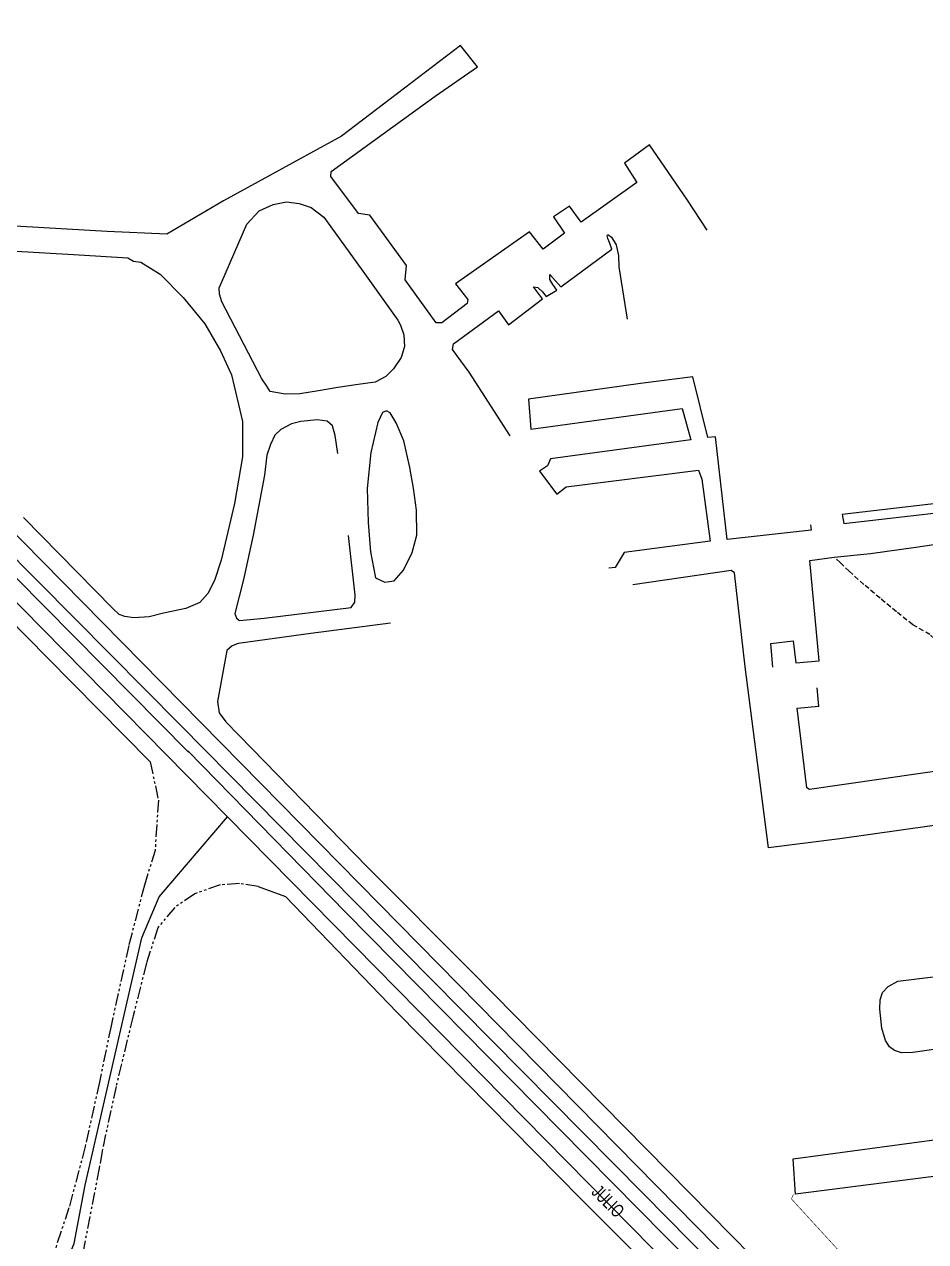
# Model space of a CAD drawing. Extents: x 203640 to 206998, y 4842129 to 4844379.
# Drawn here: x 205141.2 to 205415.6, y 4842911.5 to 4843282.2 of the extents above; entities that cross this region are included whole.
import ezdxf

# ---------------------------------------------------------------- set-up
doc = ezdxf.new("R2010")
doc.units = 0
doc.header["$LTSCALE"] = 1.5
doc.header["$MEASUREMENT"] = 0
for name, pattern in [('HIDDENX2', [0.75, 0.5, -0.25]), ('PHANTOMX2', [5, 2.5, -0.5, 0.5, -0.5, 0.5, -0.5]), ('TRACO_15', [3, 2, -1])]:
    doc.linetypes.add(name, pattern=pattern)
for name, color, linetype in [('HD-VALAS-DRENOS', 170, 'CONTINUOUS'), ('SV-CAMINHO-TRILHA', 1, 'HIDDENX2'), ('SV-EIXO-RUA-N-PAV', 6, 'CONTINUOUS'), ('SV-EIXO-RUA-PAV', 20, 'CONTINUOUS'), ('SV-RUA-NAO-PAV-S-GUIA-C-GUIA', 7, 'PHANTOMX2'), ('SV-RUA-PAVIM-S-GUIA-C-GUIA', 7, 'CONTINUOUS'), ('SV-TXT-RUA-PAV-S-GUIA-C-GUIA', 7, 'CONTINUOUS')]:
    doc.layers.add(name, color=color, linetype=linetype)
doc.styles.add('ARIAL', font='ARIAL.TTF')

msp = doc.modelspace()

# ---------------------------------------------------------------- linework, layer by layer
at = {"layer": 'HD-VALAS-DRENOS', "const_width": 0.18}
msp.add_lwpolyline([(205375.32, 4842925.84), (205374.72, 4842924.48), (205395.06, 4842902.27), (205395.42, 4842892.64)], dxfattribs=at)
at = {"layer": 'SV-CAMINHO-TRILHA', "linetype": 'TRACO_15', "ltscale": 0.5}
msp.add_lwpolyline([(205452.04, 4843059.49), (205447.17, 4843064.49), (205442.97, 4843068.95), (205439.03, 4843073.72), (205434.95, 4843078.19), (205431.06, 4843083.41), (205426.55, 4843087.72), (205421.51, 4843092.12), (205416.9, 4843096.33), (205411.66, 4843099.34), (205406.71, 4843103.31), (205401.7, 4843107.4), (205396.75, 4843111.64), (205392.28, 4843115.68), (205389.55, 4843118.26), (205387.78, 4843119.88)], dxfattribs=at)
at = {"layer": 'SV-EIXO-RUA-N-PAV'}
msp.add_lwpolyline([(204832.29, 4842923.42), (204836.33, 4842925.25), (204847.14, 4842928.93), (204861.13, 4842941.94), (204870.71, 4842957.64), (204886.43, 4842982.43), (204906.08, 4843008.7), (204918.11, 4843027.35), (204923.69, 4843032.97), (204928.67, 4843036.68), (204936.42, 4843039.16), (204945.22, 4843037.65), (205096.75, 4842883.98), (205105.48, 4842877.33), (205114.08, 4842874.23), (205121.99, 4842873.2), (205130.25, 4842874.92), (205140.45, 4842880.62), (205148.62, 4842892.62), (205156.3, 4842910.86), (205159.67, 4842928.61), (205176.96, 4843003.97), (205182.24, 4843016.45), (205202.99, 4843040.85)], dxfattribs=at)
at = {"layer": 'SV-EIXO-RUA-PAV'}
for points in [[(205581.42, 4842630.28), (205581.25, 4842642.14), (205577.65, 4842652.72), (205566.66, 4842669.3), (205552.27, 4842685.67), (205542.94, 4842695.5), (205461.26, 4842778.24), (205377.39, 4842863.68), (205202.99, 4843040.85), (204978.4, 4843269.01), (204895.74, 4843352.99)], [(204916.15, 4843352.99), (204985.68, 4843282.52), (205062.27, 4843204.4), (205472.26, 4842787.47), (205542.79, 4842715.75), (205551.98, 4842707.9), (205564.34, 4842698.35), (205575.04, 4842691.6), (205584.1, 4842687.81), (205596.26, 4842684.65), (205602.43, 4842683.48), (205613.84, 4842679.47), (205620.99, 4842675.89), (205629.46, 4842670.56), (205637.12, 4842664.29), (205662.24, 4842642.78), (205667.1, 4842638.04)]]:
    msp.add_lwpolyline(points, dxfattribs=at)
at = {"layer": 'SV-RUA-NAO-PAV-S-GUIA-C-GUIA', "linetype": 'PHANTOMX2'}
for points in [[(205179.46, 4843057.56), (205181.99, 4843045.94), (205180.98, 4843030.6), (205177.71, 4843020.02), (205172.97, 4843001.67), (205167.57, 4842977.21), (205164.02, 4842960.04), (205159.69, 4842940.41), (205154.76, 4842921.72), (205144.25, 4842890.16)], [(205212.34, 4843019.63), (205206.65, 4843020.55), (205200.82, 4843020.12), (205193.03, 4843017.4), (205186.95, 4843013.26), (205181.81, 4843007.08), (205178.35, 4842996.31), (205174.28, 4842980.18), (205169.08, 4842958.72), (205164.83, 4842938.98), (205163.98, 4842933.83)], [(205163.98, 4842933.83), (205158.36, 4842904.96), (205152.56, 4842894.48), (205146.28, 4842883.72), (205144.35, 4842881.7)]]:
    msp.add_lwpolyline(points, dxfattribs=at)
at = {"layer": 'SV-RUA-PAVIM-S-GUIA-C-GUIA'}
for points in [[(205179.46, 4843057.56), (205148.08, 4843089.41), (205088.31, 4843150.05), (205019.68, 4843219.73), (204942.87, 4843297.32), (204895.16, 4843345.61), (204887.9, 4843352.99)], [(205349.08, 4843219.48), (205343.05, 4843228.61), (205331.51, 4843245.48), (205323.92, 4843239.9), (205327.61, 4843234.03), (205310.72, 4843221.99), (205307.17, 4843226.81), (205302.24, 4843223.52), (205305.67, 4843218.59), (205299.13, 4843213.73), (205294.99, 4843219), (205272.44, 4843203.16), (205276.16, 4843198.38), (205276.03, 4843197.2), (205268.28, 4843191.28), (205266.54, 4843191.32), (205257.17, 4843204.35), (205257.5, 4843208.71), (205246.39, 4843224.1), (205242.92, 4843224.55), (205234.45, 4843235.9), (205234.54, 4843237.4), (205266.28, 4843260.29), (205279.12, 4843269.3), (205274.01, 4843275.77), (205237.73, 4843248.18), (205201.84, 4843228.46), (205184.51, 4843218.32), (205166.35, 4843219.15), (205133.01, 4843221.03)], [(205191.2, 4843060.55), (205138.63, 4843113.58), (205102.56, 4843150), (205064.68, 4843188.45), (205008.07, 4843245.63), (204990.59, 4843263.48), (204984.98, 4843269.32), (204985.1, 4843270.71), (204985.79, 4843271.85), (204986.73, 4843272.35), (204987.81, 4843271.9), (205007.97, 4843251.73), (205041.78, 4843217.69), (205086.4, 4843172.25), (205122.47, 4843135.52), (205156.51, 4843101.2), (205188.47, 4843069), (205264.92, 4842991.49), (205329.68, 4842926.04), (205378.76, 4842876.14)], [(205303.3, 4843201.25), (205302.08, 4843202.96), (205301.2, 4843204.46), (205301.12, 4843206.04), (205304.56, 4843202.2), (205320.02, 4843213.68), (205319.36, 4843215.76), (205318.85, 4843216.94), (205318.6, 4843217.75), (205318.85, 4843218.19), (205319.94, 4843217.35), (205321.32, 4843215.05), (205322.12, 4843211.69), (205322.21, 4843208.31), (205324.76, 4843192.41)], [(205135.26, 4843213.32), (205157.87, 4843212.02), (205172.66, 4843211.05), (205174.39, 4843210.06), (205176.67, 4843209.76), (205182.57, 4843206.1), (205189.54, 4843199.04), (205196.14, 4843190.95), (205200.94, 4843182.76), (205204.28, 4843175.41), (205207.55, 4843161.27), (205207.57, 4843150.47), (205205.13, 4843136.29), (205201.07, 4843119.04), (205199.02, 4843112.84), (205197, 4843108.89), (205194.64, 4843106.12), (205190.38, 4843104.28), (205183.56, 4843102.85), (205179.15, 4843101.71), (205174.49, 4843101.42), (205171.73, 4843101.84), (205170.01, 4843102.46), (205168.08, 4843104.26), (205140.93, 4843131.96)], [(205289.14, 4843156.87), (205276.56, 4843176.25), (205271.51, 4843183.2), (205271.81, 4843184.91), (205285.5, 4843194.94), (205288.56, 4843190.72), (205298.97, 4843198.55), (205296.23, 4843202.25), (205297.54, 4843202.05), (205298.96, 4843200.73), (205300.1, 4843199.34), (205303.3, 4843201.25)], [(205380.51, 4843129.74), (205380.78, 4843128.12), (205355.2, 4843125.32), (205351.6, 4843156.55), (205349.32, 4843156.36), (205344.66, 4843174.84), (205328.74, 4843172.76), (205294.7, 4843168.03), (205295.43, 4843158.9), (205341.46, 4843165.19), (205344.12, 4843155.65), (205301.39, 4843149.83), (205300.45, 4843147.72), (205297.99, 4843146.13), (205303.27, 4843139.15), (205306.17, 4843141.36), (205346.43, 4843146.37), (205347.44, 4843143.72), (205350.02, 4843124.74), (205323.8, 4843121.31), (205321.08, 4843116.72), (205319.09, 4843116.59)], [(205236.61, 4843151.52), (205235.83, 4843156.99), (205235.02, 4843159.92), (205233.42, 4843161.3), (205230.32, 4843161.73), (205225.35, 4843161.28), (205222.54, 4843160.5), (205219.23, 4843158.75), (205217.39, 4843157.11), (205216.09, 4843154.19), (205215.03, 4843151.02), (205214.27, 4843144.9), (205210.86, 4843126.58), (205207.89, 4843113.07), (205205.24, 4843102.73), (205205.78, 4843101.38), (205206.65, 4843100.67), (205214.14, 4843101.38), (205240.72, 4843104.54), (205241.81, 4843106.17), (205241.92, 4843108.35), (205239.86, 4843126.5)], [(205418.94, 4843136.27), (205390.14, 4843132.95), (205390.68, 4843130.17), (205411.02, 4843132.53), (205419.8, 4843133.55), (205431.26, 4843134.68), (205441.92, 4843134.57), (205449.89, 4843133.09), (205457.08, 4843130.46), (205461.93, 4843126.97), (205468.81, 4843120.79), (205474.3, 4843115.88), (205477.88, 4843113.2), (205481.34, 4843112.4), (205484.04, 4843112.67)], [(205369.04, 4843086.43), (205368.42, 4843093.6), (205375.24, 4843094.45), (205376.03, 4843087.7), (205383.18, 4843088.39), (205380.3, 4843118.9), (205387.78, 4843119.88), (205398.84, 4843120.99), (205412.56, 4843122.95), (205424.85, 4843124.83), (205436.93, 4843124.83), (205444.62, 4843123), (205451.95, 4843119.63), (205458.84, 4843113), (205464.07, 4843105.62), (205464.86, 4843099.09), (205470.04, 4843062.74), (205469.25, 4843061.93), (205424.55, 4843055.6), (205380.22, 4843049.17), (205379.38, 4843049.63), (205376.49, 4843073.88), (205383.03, 4843074.53), (205382.53, 4843080.09)], [(205472.81, 4843045.89), (205389.47, 4843034.12), (205367.78, 4843031.41), (205360.65, 4843086.51), (205357.4, 4843115.17), (205356.39, 4843115.87), (205326.45, 4843111.46)], [(205252.67, 4843099.86), (205228.42, 4843096.69), (205206.27, 4843093.58), (205204.46, 4843092.87), (205202.8, 4843091.51), (205199.96, 4843075.97), (205200.45, 4843072.48), (205202.47, 4843069.79), (205245.66, 4843025.51), (205277.2, 4842993.8), (205337.3, 4842932.86), (205375.42, 4842894)], [(205368.34, 4842880.68), (205304.11, 4842945.76), (205239.09, 4843011.69), (205190.91, 4843060.9)], [(205212.34, 4843019.63), (205220.67, 4843016.58), (205254.68, 4842981.28), (205310.61, 4842924.51), (205356.2, 4842878.83)], [(205492.96, 4842908.33), (205488.75, 4842936.62), (205488.3, 4842937.99), (205487.27, 4842939.25), (205485.85, 4842939.69), (205483.98, 4842939.56), (205454.06, 4842935.94), (205416.46, 4842931.08), (205376.01, 4842925.89), (205375.21, 4842936.7), (205429.5, 4842943.96), (205431.53, 4842945.36), (205431.81, 4842947.17), (205431.47, 4842950.14), (205430.94, 4842951.87), (205428.56, 4842953.83), (205424.31, 4842955.58), (205419.27, 4842956.47)]]:
    msp.add_lwpolyline(points, dxfattribs=at)
for points in [[(205256.69, 4843187.61), (205256.94, 4843184.11), (205255.87, 4843180.73), (205253.57, 4843177.26), (205251.21, 4843174.99), (205247.94, 4843173.2), (205242.82, 4843172.53), (205236.66, 4843171.64), (205230.74, 4843170.57), (205225.06, 4843169.67), (205220.58, 4843169.57), (205216.03, 4843170.38), (205215.03, 4843171.98), (205213.45, 4843174.24), (205201.33, 4843197.67), (205200.63, 4843200.03), (205200.45, 4843201.98), (205201.33, 4843203.74), (205208.93, 4843221.36), (205212.63, 4843225.4), (205216.91, 4843227.3), (205220.95, 4843228.1), (205224.86, 4843227.67), (205228.51, 4843226.45), (205232.36, 4843223.42), (205243.7, 4843207.7), (205254.84, 4843192.09), (205255.68, 4843190.53)], [(205259.65, 4843140.96), (205258.51, 4843147.25), (205256.69, 4843155.31), (205254.33, 4843160.85), (205252.53, 4843163.91), (205251.42, 4843164.47), (205250.23, 4843163.99), (205248.77, 4843160.93), (205246.65, 4843151.82), (205245.55, 4843140.8), (205245.83, 4843130.45), (205246.58, 4843121.53), (205248.13, 4843113.6), (205250.92, 4843112.26), (205253.72, 4843112.69), (205256.66, 4843115.96), (205259.24, 4843121.36), (205260.63, 4843126.66), (205260.6, 4843134.21)], [(205428.5, 4842986.47), (205429.5, 4842976.98), (205429.02, 4842974.62), (205428.2, 4842973.01), (205426.94, 4842971.54), (205425.29, 4842970.95), (205411.67, 4842969.1), (205408.27, 4842969.01), (205406.13, 4842969.66), (205404.59, 4842970.79), (205403.39, 4842972.72), (205402.27, 4842976.46), (205401.6, 4842982.22), (205401.74, 4842985.1), (205402.41, 4842987.33), (205404.16, 4842989.2), (205407.17, 4842990.78), (205418.72, 4842992.17), (205423.91, 4842992.18), (205425.93, 4842991.13), (205427.7, 4842988.88), (205428.42, 4842986.83)]]:
    msp.add_lwpolyline(points, close=True, dxfattribs=at)

# ---------------------------------------------------------------- texts
at = {"layer": 'SV-TXT-RUA-PAV-S-GUIA-C-GUIA', "style": 'ARIAL', "width": 0.7}
msp.add_text('JÚLIO', height=4, rotation=315, dxfattribs=at).set_placement((205313.57, 4842926.25))

doc.saveas('drawing.dxf')
